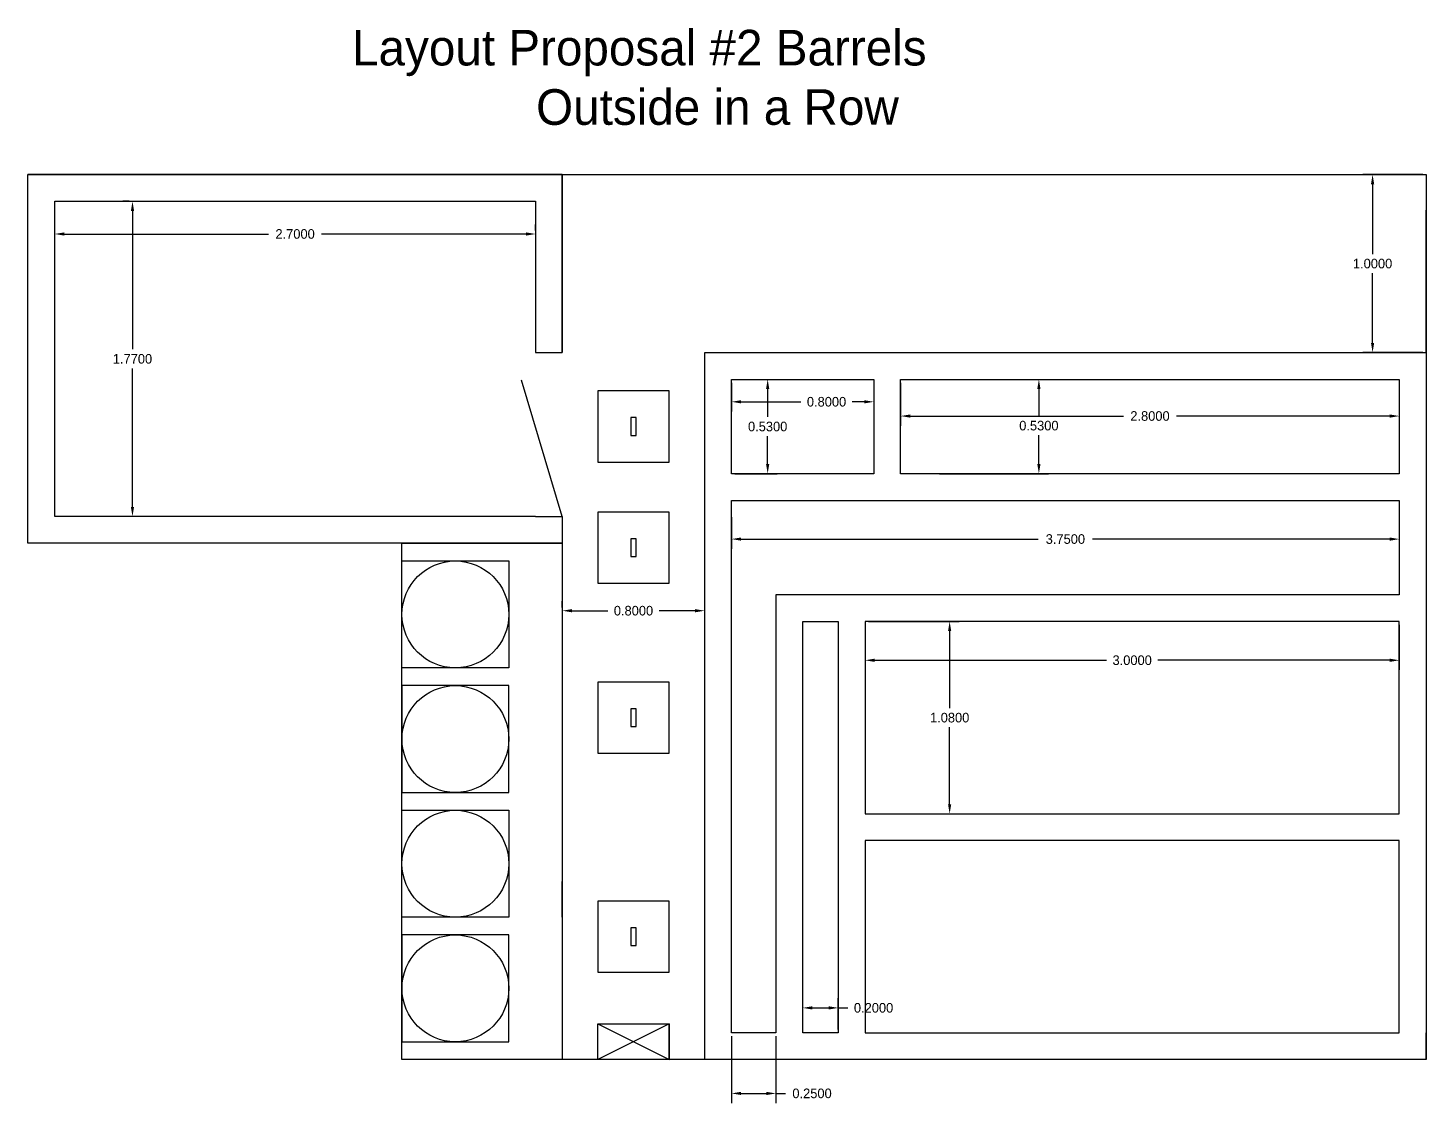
# Model space of a CAD drawing. Header units: inches. Extents: x 15.2 to 26.7, y -7.5 to 19.3.
# Drawn here: x 18.89 to 26.74, y 3.86 to 9.89 of the extents above; entities that cross this region are included whole.
import ezdxf

# ---------------------------------------------------------------- set-up
doc = ezdxf.new("R2010")
doc.units = ezdxf.units.IN
doc.header["$MEASUREMENT"] = 0
for name, color, linetype in [('Barriles', 5, 'Continuous'), ('Dimensiones', 3, 'Continuous'), ('Paredes', 7, 'Continuous'), ('Tapaderas', 1, 'Continuous')]:
    doc.layers.add(name, color=color, linetype=linetype)
doc.dimstyles.new('Small 2', dxfattribs={"dimscale": 0.3, "dimtxt": 0.18, "dimasz": 0.18, "dimexe": 0.18, "dimexo": 0.0625, "dimgap": 0.09, "dimtad": 0, "dimtih": 1, "dimtoh": 1, "dimdec": 4, "dimzin": 0, "dimdsep": 46, "dimtxsty": 'Standard', "dimcen": 0.09, "dimadec": 0, "dimazin": 0, "dimtfac": 1, "dimtdec": 4, "dimtofl": 0, "dimtmove": 0, "dimatfit": 3, "dimfxl": 1, "dimtolj": 1, "dimtzin": 0, "dimarcsym": 0})

# ---------------------------------------------------------------- blocks, each defined once
blk = doc.blocks.new('*D24')
at = {"layer": 'Defpoints', "color": 0}
for p in [(23.5877, 6.5612), (26.5877, 6.5612), (26.5877, 6.3436)]:
    blk.add_point(p, dxfattribs=at)
at = {"layer": 'Dimensiones', "color": 0, "lineweight": -2}
for p, q in [((23.5877, 6.5424), (23.5877, 6.2896)), ((26.5877, 6.5424), (26.5877, 6.2896)), ((23.6417, 6.3436), (24.9437, 6.3436)), ((26.5337, 6.3436), (25.2317, 6.3436))]:
    blk.add_line(p, q, dxfattribs=at)
at = {"layer": 'Dimensiones', "color": 0}
for points in [[(23.6417, 6.3526), (23.6417, 6.3346), (23.5877, 6.3436)], [(26.5337, 6.3526), (26.5337, 6.3346), (26.5877, 6.3436)]]:
    blk.add_solid(points, dxfattribs=at)
at = {"layer": 'Dimensiones', "color": 0, "insert": (25.0877, 6.3436), "char_height": 0.054, "attachment_point": 5}
blk.add_mtext('\\A1;3.0000', dxfattribs=at)
blk = doc.blocks.new('*D25')
at = {"layer": 'Defpoints', "color": 0}
for p in [(23.5877, 6.5612), (23.5877, 5.4812), (24.0629, 5.4812)]:
    blk.add_point(p, dxfattribs=at)
at = {"layer": 'Dimensiones', "color": 0, "lineweight": -2}
for p, q in [((23.6065, 6.5612), (24.1169, 6.5612)), ((24.0629, 6.5072), (24.0629, 6.0752)), ((24.0629, 5.5352), (24.0629, 5.9672)), ((23.6065, 5.4812), (24.1169, 5.4812))]:
    blk.add_line(p, q, dxfattribs=at)
at = {"layer": 'Dimensiones', "color": 0}
for points in [[(24.0539, 6.5072), (24.0719, 6.5072), (24.0629, 6.5612)], [(24.0539, 5.5352), (24.0719, 5.5352), (24.0629, 5.4812)]]:
    blk.add_solid(points, dxfattribs=at)
at = {"layer": 'Dimensiones', "color": 0, "insert": (24.0629, 6.0212), "char_height": 0.054, "attachment_point": 5}
blk.add_mtext('\\A1;1.0800', dxfattribs=at)
blk = doc.blocks.new('*D26')
at = {"layer": 'Defpoints', "color": 0}
for p in [(22.8377, 4.2512), (23.0877, 4.2512), (23.0877, 3.911)]:
    blk.add_point(p, dxfattribs=at)
at = {"layer": 'Dimensiones', "color": 0, "lineweight": -2}
for p, q in [((22.8377, 4.2324), (22.8377, 3.857)), ((23.0877, 4.2324), (23.0877, 3.857)), ((22.8917, 3.911), (23.0337, 3.911)), ((23.0877, 3.911), (23.1417, 3.911))]:
    blk.add_line(p, q, dxfattribs=at)
at = {"layer": 'Dimensiones', "color": 0}
for points in [[(22.8917, 3.92), (22.8917, 3.902), (22.8377, 3.911)], [(23.0337, 3.92), (23.0337, 3.902), (23.0877, 3.911)]]:
    blk.add_solid(points, dxfattribs=at)
at = {"layer": 'Dimensiones', "color": 0, "insert": (23.2902, 3.911), "char_height": 0.054, "attachment_point": 5}
blk.add_mtext('\\A1;0.2500', dxfattribs=at)
blk = doc.blocks.new('*D27')
at = {"layer": 'Defpoints', "color": 0}
for p in [(23.4377, 4.3915), (23.2377, 4.2512), (23.4377, 4.2512)]:
    blk.add_point(p, dxfattribs=at)
at = {"layer": 'Dimensiones', "color": 0, "lineweight": -2}
for p, q in [((23.2377, 4.2699), (23.2377, 4.4455)), ((23.4377, 4.2699), (23.4377, 4.4455)), ((23.2917, 4.3915), (23.3837, 4.3915)), ((23.4377, 4.3915), (23.4917, 4.3915))]:
    blk.add_line(p, q, dxfattribs=at)
at = {"layer": 'Dimensiones', "color": 0}
for points in [[(23.2917, 4.4005), (23.2917, 4.3825), (23.2377, 4.3915)], [(23.3837, 4.4005), (23.3837, 4.3825), (23.4377, 4.3915)]]:
    blk.add_solid(points, dxfattribs=at)
at = {"layer": 'Dimensiones', "color": 0, "insert": (23.6357, 4.3915), "char_height": 0.054, "attachment_point": 5}
blk.add_mtext('\\A1;0.2000', dxfattribs=at)
blk = doc.blocks.new('*D28')
at = {"layer": 'Defpoints', "color": 0}
for p in [(26.7377, 9.0712), (26.4376, 8.0712), (26.7377, 8.0712)]:
    blk.add_point(p, dxfattribs=at)
at = {"layer": 'Dimensiones', "color": 0, "lineweight": -2}
for p, q in [((26.719, 9.0712), (26.3836, 9.0712)), ((26.4376, 9.0172), (26.4376, 8.6252)), ((26.4376, 8.1252), (26.4376, 8.5172)), ((26.719, 8.0712), (26.3836, 8.0712))]:
    blk.add_line(p, q, dxfattribs=at)
at = {"layer": 'Dimensiones', "color": 0}
for points in [[(26.4286, 9.0172), (26.4466, 9.0172), (26.4376, 9.0712)], [(26.4286, 8.1252), (26.4466, 8.1252), (26.4376, 8.0712)]]:
    blk.add_solid(points, dxfattribs=at)
at = {"layer": 'Dimensiones', "color": 0, "insert": (26.4376, 8.5712), "char_height": 0.054, "attachment_point": 5}
blk.add_mtext('\\A1;1.0000', dxfattribs=at)
blk = doc.blocks.new('*D29')
at = {"layer": 'Defpoints', "color": 0}
for p in [(21.8877, 6.6218), (22.6877, 6.6218), (22.6877, 6.6218)]:
    blk.add_point(p, dxfattribs=at)
at = {"layer": 'Dimensiones', "color": 0, "lineweight": -2}
for p, q in [((21.8877, 6.6406), (21.8877, 6.6758)), ((22.6877, 6.6406), (22.6877, 6.6758)), ((21.9417, 6.6218), (22.1437, 6.6218)), ((22.6337, 6.6218), (22.4317, 6.6218))]:
    blk.add_line(p, q, dxfattribs=at)
at = {"layer": 'Dimensiones', "color": 0}
for points in [[(21.9417, 6.6308), (21.9417, 6.6128), (21.8877, 6.6218)], [(22.6337, 6.6308), (22.6337, 6.6128), (22.6877, 6.6218)]]:
    blk.add_solid(points, dxfattribs=at)
at = {"layer": 'Dimensiones', "color": 0, "insert": (22.2877, 6.6218), "char_height": 0.054, "attachment_point": 5}
blk.add_mtext('\\A1;0.8000', dxfattribs=at)
blk = doc.blocks.new('*D30')
at = {"layer": 'Defpoints', "color": 0}
for p in [(19.0377, 8.7375), (21.7377, 8.7375), (21.7377, 8.7375)]:
    blk.add_point(p, dxfattribs=at)
at = {"layer": 'Dimensiones', "color": 0, "lineweight": -2}
for p, q in [((19.0377, 8.7563), (19.0377, 8.7915)), ((19.0917, 8.7375), (20.2392, 8.7375)), ((21.6837, 8.7375), (20.5362, 8.7375)), ((21.7377, 8.7563), (21.7377, 8.7915))]:
    blk.add_line(p, q, dxfattribs=at)
at = {"layer": 'Dimensiones', "color": 0}
for points in [[(19.0917, 8.7465), (19.0917, 8.7285), (19.0377, 8.7375)], [(21.6837, 8.7465), (21.6837, 8.7285), (21.7377, 8.7375)]]:
    blk.add_solid(points, dxfattribs=at)
at = {"layer": 'Dimensiones', "color": 0, "insert": (20.3877, 8.7375), "char_height": 0.054, "attachment_point": 5}
blk.add_mtext('\\A1;2.7000', dxfattribs=at)
blk = doc.blocks.new('*D31')
at = {"layer": 'Defpoints', "color": 0}
for p in [(19.4746, 8.9212), (19.4746, 7.1512), (19.4746, 7.1512)]:
    blk.add_point(p, dxfattribs=at)
at = {"layer": 'Dimensiones', "color": 0, "lineweight": -2}
for p, q in [((19.4558, 8.9212), (19.4206, 8.9212)), ((19.4746, 8.8672), (19.4746, 8.0902)), ((19.4746, 7.2052), (19.4746, 7.9822)), ((19.4558, 7.1512), (19.4206, 7.1512))]:
    blk.add_line(p, q, dxfattribs=at)
at = {"layer": 'Dimensiones', "color": 0}
for points in [[(19.4656, 8.8672), (19.4836, 8.8672), (19.4746, 8.9212)], [(19.4656, 7.2052), (19.4836, 7.2052), (19.4746, 7.1512)]]:
    blk.add_solid(points, dxfattribs=at)
at = {"layer": 'Dimensiones', "color": 0, "insert": (19.4746, 8.0362), "char_height": 0.054, "attachment_point": 5}
blk.add_mtext('\\A1;1.7700', dxfattribs=at)
blk = doc.blocks.new('*D68')
at = {"layer": 'Defpoints', "color": 0}
for p in [(22.8377, 7.1662), (26.5877, 7.1662), (26.5877, 7.0241)]:
    blk.add_point(p, dxfattribs=at)
at = {"layer": 'Dimensiones', "color": 0, "lineweight": -2}
for p, q in [((22.8377, 7.1474), (22.8377, 6.9701)), ((26.5877, 7.1474), (26.5877, 6.9701)), ((22.8917, 7.0241), (24.5597, 7.0241)), ((26.5337, 7.0241), (24.8657, 7.0241))]:
    blk.add_line(p, q, dxfattribs=at)
at = {"layer": 'Dimensiones', "color": 0}
for points in [[(22.8917, 7.0331), (22.8917, 7.0151), (22.8377, 7.0241)], [(26.5337, 7.0331), (26.5337, 7.0151), (26.5877, 7.0241)]]:
    blk.add_solid(points, dxfattribs=at)
at = {"layer": 'Dimensiones', "color": 0, "insert": (24.7127, 7.0241), "char_height": 0.054, "attachment_point": 5}
blk.add_mtext('\\A1;3.7500', dxfattribs=at)
blk = doc.blocks.new('*D70')
at = {"layer": 'Defpoints', "color": 0}
for p in [(22.8377, 7.9212), (23.6377, 7.9212), (23.6377, 7.7951)]:
    blk.add_point(p, dxfattribs=at)
at = {"layer": 'Dimensiones', "color": 0, "lineweight": -2}
for p, q in [((22.8377, 7.9024), (22.8377, 7.7411)), ((23.6377, 7.9024), (23.6377, 7.7411)), ((22.8917, 7.7951), (23.2276, 7.7951)), ((23.5837, 7.7951), (23.5156, 7.7951))]:
    blk.add_line(p, q, dxfattribs=at)
at = {"layer": 'Dimensiones', "color": 0}
for points in [[(22.8917, 7.8041), (22.8917, 7.7861), (22.8377, 7.7951)], [(23.5837, 7.8041), (23.5837, 7.7861), (23.6377, 7.7951)]]:
    blk.add_solid(points, dxfattribs=at)
at = {"layer": 'Dimensiones', "color": 0, "insert": (23.3716, 7.7951), "char_height": 0.054, "attachment_point": 5}
blk.add_mtext('\\A1;0.8000', dxfattribs=at)
blk = doc.blocks.new('*D71')
at = {"layer": 'Defpoints', "color": 0}
for p in [(22.8377, 7.9212), (22.8377, 7.3912), (23.041, 7.3912)]:
    blk.add_point(p, dxfattribs=at)
at = {"layer": 'Dimensiones', "color": 0, "lineweight": -2}
for p, q in [((22.8565, 7.9212), (23.095, 7.9212)), ((23.041, 7.8672), (23.041, 7.7102)), ((23.041, 7.4452), (23.041, 7.6022)), ((22.8565, 7.3912), (23.095, 7.3912))]:
    blk.add_line(p, q, dxfattribs=at)
at = {"layer": 'Dimensiones', "color": 0}
for points in [[(23.032, 7.8672), (23.05, 7.8672), (23.041, 7.9212)], [(23.032, 7.4452), (23.05, 7.4452), (23.041, 7.3912)]]:
    blk.add_solid(points, dxfattribs=at)
at = {"layer": 'Dimensiones', "color": 0, "insert": (23.041, 7.6562), "char_height": 0.054, "attachment_point": 5}
blk.add_mtext('\\A1;0.5300', dxfattribs=at)
blk = doc.blocks.new('*D72')
at = {"layer": 'Defpoints', "color": 0}
for p in [(23.7877, 7.9212), (26.5877, 7.9212), (26.5877, 7.7151)]:
    blk.add_point(p, dxfattribs=at)
at = {"layer": 'Dimensiones', "color": 0, "lineweight": -2}
for p, q in [((23.7877, 7.9024), (23.7877, 7.6611)), ((26.5877, 7.9024), (26.5877, 7.6611)), ((23.8417, 7.7151), (25.0392, 7.7151)), ((26.5337, 7.7151), (25.3362, 7.7151))]:
    blk.add_line(p, q, dxfattribs=at)
at = {"layer": 'Dimensiones', "color": 0}
for points in [[(23.8417, 7.7241), (23.8417, 7.7061), (23.7877, 7.7151)], [(26.5337, 7.7241), (26.5337, 7.7061), (26.5877, 7.7151)]]:
    blk.add_solid(points, dxfattribs=at)
at = {"layer": 'Dimensiones', "color": 0, "insert": (25.1877, 7.7151), "char_height": 0.054, "attachment_point": 5}
blk.add_mtext('\\A1;2.8000', dxfattribs=at)
blk = doc.blocks.new('*D73')
at = {"layer": 'Defpoints', "color": 0}
for p in [(23.9877, 7.9212), (23.9877, 7.3912), (24.5639, 7.3912)]:
    blk.add_point(p, dxfattribs=at)
at = {"layer": 'Dimensiones', "color": 0, "lineweight": -2}
for p, q in [((24.0065, 7.9212), (24.6179, 7.9212)), ((24.5639, 7.8672), (24.5639, 7.7151)), ((24.5639, 7.4452), (24.5639, 7.6071)), ((24.0065, 7.3912), (24.6179, 7.3912))]:
    blk.add_line(p, q, dxfattribs=at)
at = {"layer": 'Dimensiones', "color": 0}
for points in [[(24.5549, 7.8672), (24.5729, 7.8672), (24.5639, 7.9212)], [(24.5549, 7.4452), (24.5729, 7.4452), (24.5639, 7.3912)]]:
    blk.add_solid(points, dxfattribs=at)
at = {"layer": 'Dimensiones', "color": 0, "insert": (24.5639, 7.6611), "char_height": 0.054, "attachment_point": 5}
blk.add_mtext('\\A1;0.5300', dxfattribs=at)

msp = doc.modelspace()

# ---------------------------------------------------------------- linework, layer by layer
for p, q in [((22.08773, 4.30117), (22.48773, 4.10117)), ((22.48773, 4.30117), (22.08773, 4.10117)), ((22.48773, 4.10117), (22.48773, 4.30117))]:
    msp.add_line(p, q)
msp.add_lwpolyline([(21.88773, 9.07117), (26.73773, 9.07117), (26.73773, 8.07117)])
msp.add_lwpolyline([(22.08773, 4.30117), (22.48773, 4.30117), (22.48773, 4.10117), (22.08773, 4.10117)], close=True)
at = {"layer": 'Barriles'}
for centre in [(21.28773, 6.60117), (21.28773, 5.90117), (21.28773, 5.20117), (21.28773, 4.50117)]:
    msp.add_circle(centre, 0.3, dxfattribs=at)
at = {"layer": 'Paredes'}
for points in [[(21.88773, 9.07117), (18.88773, 9.07117)], [(21.88773, 7.15117), (21.88773, 7.00117), (18.88773, 7.00117), (18.88773, 9.07117), (21.88773, 9.07117), (21.88773, 8.07117)], [(21.88773, 8.07117), (21.88773, 9.07117)], [(21.73773, 7.15117), (19.03773, 7.15117), (19.03773, 8.92117), (21.73773, 8.92117), (21.73773, 8.07117)], [(26.73773, 8.07117), (26.73773, 8.87117)], [(21.73773, 8.07117), (21.88773, 8.07117)], [(22.68773, 8.07117), (22.83773, 8.07117)], [(21.88773, 7.15117), (21.65811, 7.9175)], [(23.08773, 6.71117), (23.08773, 4.25117), (22.83773, 4.25117), (22.83773, 7.24117)], [(22.83773, 7.24117), (26.58773, 7.24117), (26.58773, 6.71117), (23.08773, 6.71117)], [(21.73773, 7.15117), (21.88773, 7.15117)], [(21.88773, 6.10117), (21.88773, 5.90117)], [(21.88773, 4.90117), (21.88773, 5.10117)], [(21.88773, 4.25117), (21.88773, 4.10117)], [(26.73773, 4.10117), (26.73773, 4.25117)], [(22.68773, 4.10117), (21.88773, 4.10117)]]:
    msp.add_lwpolyline(points, dxfattribs=at)
for points in [[(26.73773, 4.10117), (22.68773, 4.10117), (22.68773, 8.07117), (26.73773, 8.07117)], [(22.83773, 7.92117), (23.63773, 7.92117), (23.63773, 7.39117), (22.83773, 7.39117)], [(23.78773, 7.92117), (26.58773, 7.92117), (26.58773, 7.39117), (23.78773, 7.39117)], [(20.98773, 7.00117), (21.88773, 7.00117), (21.88773, 4.10117), (20.98773, 4.10117)], [(20.98773, 6.90117), (21.58773, 6.90117), (21.58773, 6.30117), (20.98773, 6.30117)], [(23.43773, 4.25117), (23.23773, 4.25117), (23.23773, 6.56117), (23.43773, 6.56117)], [(23.58773, 5.48117), (26.58773, 5.48117), (26.58773, 6.56117), (23.58773, 6.56117)], [(20.98773, 5.60117), (21.58773, 5.60117), (21.58773, 6.20117), (20.98773, 6.20117)], [(20.98773, 5.50117), (21.58773, 5.50117), (21.58773, 4.90117), (20.98773, 4.90117)], [(23.58773, 4.25117), (26.58773, 4.25117), (26.58773, 5.33117), (23.58773, 5.33117)], [(20.98773, 4.20117), (21.58773, 4.20117), (21.58773, 4.80117), (20.98773, 4.80117)]]:
    msp.add_lwpolyline(points, close=True, dxfattribs=at)
at = {"layer": 'Tapaderas'}
msp.add_line((22.48773, 7.45617), (22.48773, 7.85617), dxfattribs=at)
for points in [[(22.08773, 7.45617), (22.48773, 7.45617), (22.48773, 7.85617), (22.08773, 7.85617)], [(22.27273, 7.70617), (22.27273, 7.60617), (22.30273, 7.60617), (22.30273, 7.70617)], [(22.08773, 6.77617), (22.48773, 6.77617), (22.48773, 7.17617), (22.08773, 7.17617)], [(22.27273, 7.02617), (22.27273, 6.92617), (22.30273, 6.92617), (22.30273, 7.02617)], [(22.08773, 5.82117), (22.48773, 5.82117), (22.48773, 6.22117), (22.08773, 6.22117)], [(22.27273, 6.07117), (22.27273, 5.97117), (22.30273, 5.97117), (22.30273, 6.07117)], [(22.08773, 4.59117), (22.48773, 4.59117), (22.48773, 4.99117), (22.08773, 4.99117)], [(22.27273, 4.84117), (22.27273, 4.74117), (22.30273, 4.74117), (22.30273, 4.84117)]]:
    msp.add_lwpolyline(points, close=True, dxfattribs=at)

# ---------------------------------------------------------------- texts
at = {"layer": 'Defpoints', "insert": (20.5364, 9.88401), "char_height": 0.2, "width": 5.2754301, "attachment_point": 1}
msp.add_mtext('\\pi0.17105;Layout Proposal #2 Barrels \\P\\pi1.2044;Outside in a Row', dxfattribs=at)

# ---------------------------------------------------------------- dimensions: what is measured, and where the dimension line sits
at = {"layer": 'Dimensiones'}
for base, p1, p2, picture, middle in [((26.43755, 8.07117), (26.73773, 9.07117), (26.73773, 8.07117), '*D28', (26.43755, 8.57117)), ((19.47457, 7.15117), (19.47457, 8.92117), (19.47457, 7.15117), '*D31', (19.47457, 8.03617)), ((23.04096, 7.39117), (22.83773, 7.92117), (22.83773, 7.39117), '*D71', (23.04096, 7.65617)), ((24.06295, 5.48117), (23.58773, 6.56117), (23.58773, 5.48117), '*D25', (24.06295, 6.02117))]:
    dim = msp.add_linear_dim(base=base, p1=p1, p2=p2, angle=90, dimstyle='Small 2', dxfattribs=at)
    dim.commit()
    dim.dimension.update_dxf_attribs({"geometry": picture, "text_midpoint": middle})
for base, p1, p2, picture, middle in [((21.73773, 8.7375), (19.03773, 8.7375), (21.73773, 8.7375), '*D30', (20.38773, 8.7375)), ((26.58773, 7.71506), (23.78773, 7.92117), (26.58773, 7.92117), '*D72', (25.18773, 7.71506)), ((26.58773, 7.02413), (22.83773, 7.16617), (26.58773, 7.16617), '*D68', (24.71273, 7.02413)), ((22.68773, 6.62184), (21.88773, 6.62184), (22.68773, 6.62184), '*D29', (22.28773, 6.62184)), ((26.58773, 6.34361), (23.58773, 6.56117), (26.58773, 6.56117), '*D24', (25.08773, 6.34361)), ((23.43773, 4.39155), (23.23773, 4.25117), (23.43773, 4.25117), '*D27', (23.63573, 4.39155)), ((23.08773, 3.91104), (22.83773, 4.25117), (23.08773, 4.25117), '*D26', (23.29023, 3.91104))]:
    dim = msp.add_linear_dim(base=base, p1=p1, p2=p2, dimstyle='Small 2', dxfattribs=at)
    dim.commit()
    dim.dimension.update_dxf_attribs({"geometry": picture, "text_midpoint": middle})
dim = msp.add_linear_dim(base=(23.63773, 7.79515), p1=(22.83773, 7.92117), p2=(23.63773, 7.92117), dimstyle='Small 2', dxfattribs=at)
dim.commit()
dim.dimension.update_dxf_attribs({"geometry": '*D70', "text_midpoint": (23.37161, 7.79515), "dimtype": 160})
dim = msp.add_linear_dim(base=(24.56392, 7.39117), p1=(23.98773, 7.92117), p2=(23.98773, 7.39117), angle=90, dimstyle='Small 2', dxfattribs=at)
dim.commit()
dim.dimension.update_dxf_attribs({"geometry": '*D73', "text_midpoint": (24.56392, 7.66106), "dimtype": 160})

doc.saveas('drawing.dxf')
